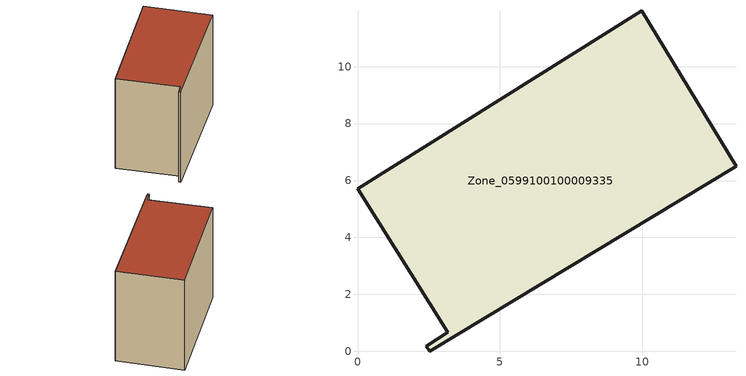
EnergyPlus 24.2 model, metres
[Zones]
Zone_0599100100009335
 floor ground (C_G): 9.99,11.96 13.29,6.5 2.53,0 2.42,0.18 3.17,0.67 0,5.71 z0
 wall outside (C_F): 13.29,6.5 9.99,11.96 0,5.71 3.17,0.67 2.42,0.18 2.53,0 13.29,6.5 z0:9.7
 roof outside (C_R): 2.53,0 13.29,6.5 9.99,11.96 0,5.71 3.17,0.67 2.42,0.18 z9.7
[BUILDING]
Pand.0599100100009335: North Axis=0; Terrain=City; Loads Convergence Tolerance Value=0.04; Temperature Convergence Tolerance Value=0.4; Solar Distribution=FullExterior; Maximum Number of Warmup Days=25; Minimum Number of Warmup Days=1
[Site:Location]
Rotterdam.The.Hague.AP_ZH_NLD Design_Conditions: Latitude=51.96; Longitude=4.45; Time Zone=1; Elevation=-4.5
[SITE:GROUNDTEMPERATURE:BUILDINGSURFACE]
18, 18, 18, 18, 18, 18, 18, 18, 18, 18, 18, 18
[MATERIAL] Thermal Absorptance=0.9; Solar Absorptance=0.7; Visible Absorptance=0.7
Name | Roughness | Thickness | Conductivity | Density | Specific Heat
G.TC.2015-2018 | MediumSmooth | 0.15 | 0.0428571 | 540 | 1210
F.TC.2015-2018 | Rough | 0.3 | 0.0666667 | 1920 | 840
R.TC.2015-2018 | MediumRough | 0.2 | 0.0333333 | 1500 | 1000
[CONSTRUCTION]
C_G: G.TC.2015-2018
C_F: F.TC.2015-2018
C_R: R.TC.2015-2018
[ZONE]
Zone_0599100100009335: Type=1; Multiplier=1; Ceiling Height=Autocalculate; Volume=Autocalculate; Floor Area=autocalculate; Part of Total Floor Area=Yes
[ZONEINFILTRATION:DESIGNFLOWRATE]
Infil_Zone_0599100100009335: Zone or ZoneList or Space or SpaceList=Zone_0599100100009335; Schedule=AlwaysOn; Design Flow Rate Calculation Method=Flow/Area; Flow Rate per Floor Area=0.0015; Constant Term Coefficient=1; Temperature Term Coefficient=0; Velocity Term Coefficient=0; Velocity Squared Term Coefficient=0
[HVACTEMPLATE:ZONE:IDEALLOADSAIRSYSTEM]
Zone_0599100100009335: Maximum Heating Supply Air Temperature=50; Minimum Cooling Supply Air Temperature=13; Maximum Heating Supply Air Humidity Ratio=0.0156; Minimum Cooling Supply Air Humidity Ratio=0.0077; Heating Limit=NoLimit; Cooling Limit=NoLimit; Dehumidification Control Type=ConstantSensibleHeatRatio; Cooling Sensible Heat Ratio=0.7; Dehumidification Setpoint=60; Humidification Control Type=None; Humidification Setpoint=30; Outdoor Air Method=None; Outdoor Air Flow Rate per Person=0.00944; Outdoor Air Flow Rate per Zone Floor Area=0; Outdoor Air Flow Rate per Zone=0; Demand Controlled Ventilation Type=None; Outdoor Air Economizer Type=NoEconomizer; Heat Recovery Type=None; Sensible Heat Recovery Effectiveness=0.7; Latent Heat Recovery Effectiveness=0.65
[ZONECONTROL:THERMOSTAT]
ThermostatControl_Zone_0599100100009335: Zone or ZoneList=Zone_0599100100009335; Control Type Schedule=DualSetpointControlType; Control 1=Thermostat_Zone_0599100100009335; Temperature Difference Between Cutout And Setpoint=0
[THERMOSTATSETPOINT:DUALSETPOINT]
Thermostat_Zone_0599100100009335: Heating Setpoint Temperature Schedule=HeatingSetpoint_Zone_0599100100009335; Cooling Setpoint Temperature Schedule=CoolingSetpoint_Zone_0599100100009335
[SCHEDULE:COMPACT]
HeatingSetpoint_Zone_0599100100009335: Through: 12/31, For: AllDays, Until: 24:00, 21
CoolingSetpoint_Zone_0599100100009335: Through: 12/31, For: AllDays, Until: 24:00, 24
DualSetpointControlType: Through: 12/31, For: AllDays, Until: 24:00, 4
AlwaysOn: Through: 12/31, For: AllDays, Until: 24:00, 1
